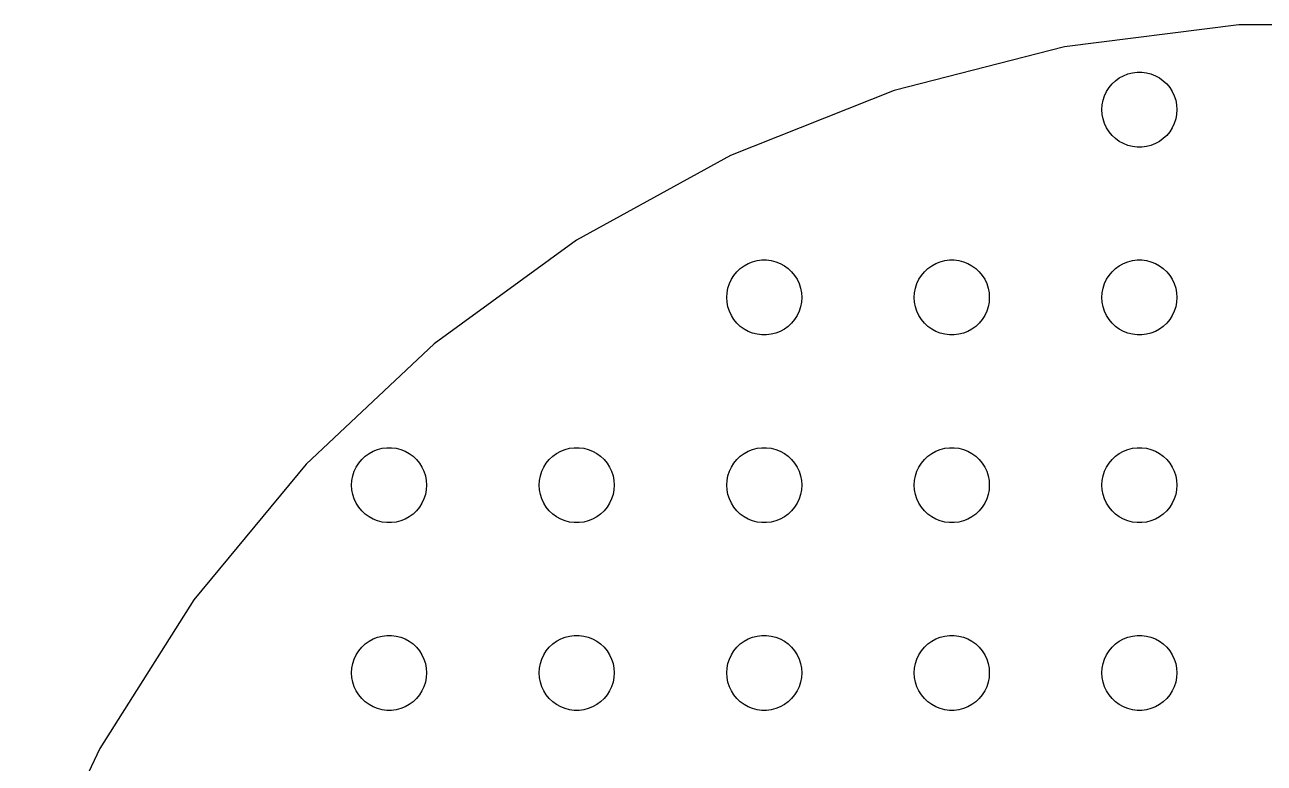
# Model space of a CAD drawing. Header units: metres. Extents: x -112 to 112, y -112 to 112.
# Drawn here: x -104.1 to -5, y 52.8 to 111.8 of the extents above; entities that cross this region are included whole.
import ezdxf

# ---------------------------------------------------------------- set-up
doc = ezdxf.new("R2010")
doc.units = ezdxf.units.M

msp = doc.modelspace()

# ---------------------------------------------------------------- linework, layer by layer
for p, q in [((-7.03253, 111.779), (-20.9867, 110.016)), ((7.03253, 111.779), (-7.03253, 111.779)), ((-20.9867, 110.016), (-34.6099, 106.518)), ((-17.427, 106.763), (-17.1869, 107.054)), ((-17.1869, 107.054), (-16.9123, 107.312)), ((-16.9123, 107.312), (-16.6075, 107.533)), ((-16.6075, 107.533), (-16.2773, 107.714)), ((-16.2773, 107.714), (-15.927, 107.853)), ((-15.927, 107.853), (-15.5621, 107.947)), ((-15.5621, 107.947), (-15.1884, 107.994)), ((-15.1884, 107.994), (-14.8116, 107.994)), ((-14.8116, 107.994), (-14.4379, 107.947)), ((-14.4379, 107.947), (-14.0729, 107.853)), ((-14.0729, 107.853), (-13.7227, 107.714)), ((-13.7227, 107.714), (-13.3925, 107.533)), ((-13.3925, 107.533), (-13.0877, 107.312)), ((-13.0877, 107.312), (-12.8131, 107.054)), ((-12.8131, 107.054), (-12.5729, 106.763)), ((-34.6099, 106.518), (-47.6873, 101.341)), ((-17.9057, 105.746), (-17.7893, 106.104)), ((-17.7893, 106.104), (-17.6289, 106.445)), ((-17.6289, 106.445), (-17.427, 106.763)), ((-12.5729, 106.763), (-12.3711, 106.445)), ((-12.3711, 106.445), (-12.2107, 106.104)), ((-12.2107, 106.104), (-12.0942, 105.746)), ((-18, 105), (-17.9763, 105.376)), ((-17.9763, 105.376), (-17.9057, 105.746)), ((-12.0942, 105.746), (-12.0237, 105.376)), ((-12.0237, 105.376), (-12, 105)), ((-17.9763, 104.624), (-18, 105)), ((-17.9057, 104.254), (-17.9763, 104.624)), ((-17.7893, 103.896), (-17.9057, 104.254)), ((-12.0942, 104.254), (-12.2107, 103.896)), ((-12.0237, 104.624), (-12.0942, 104.254)), ((-12, 105), (-12.0237, 104.624)), ((-17.6289, 103.555), (-17.7893, 103.896)), ((-17.427, 103.237), (-17.6289, 103.555)), ((-17.1869, 102.946), (-17.427, 103.237)), ((-12.5729, 103.237), (-12.8131, 102.946)), ((-12.3711, 103.555), (-12.5729, 103.237)), ((-12.2107, 103.896), (-12.3711, 103.555)), ((-16.9123, 102.688), (-17.1869, 102.946)), ((-16.6075, 102.467), (-16.9123, 102.688)), ((-16.2773, 102.286), (-16.6075, 102.467)), ((-15.927, 102.147), (-16.2773, 102.286)), ((-15.5621, 102.053), (-15.927, 102.147)), ((-14.0729, 102.147), (-14.4379, 102.053)), ((-13.7227, 102.286), (-14.0729, 102.147)), ((-13.3925, 102.467), (-13.7227, 102.286)), ((-13.0877, 102.688), (-13.3925, 102.467)), ((-12.8131, 102.946), (-13.0877, 102.688)), ((-47.6873, 101.341), (-60.0126, 94.5647)), ((-15.1884, 102.006), (-15.5621, 102.053)), ((-14.8116, 102.006), (-15.1884, 102.006)), ((-14.4379, 102.053), (-14.8116, 102.006)), ((-60.0126, 94.5647), (-71.3915, 86.2975)), ((-47.1869, 92.0536), (-46.9123, 92.3115)), ((-46.9123, 92.3115), (-46.6075, 92.533)), ((-46.6075, 92.533), (-46.2773, 92.7145)), ((-46.2773, 92.7145), (-45.927, 92.8532)), ((-45.927, 92.8532), (-45.5621, 92.9469)), ((-45.5621, 92.9469), (-45.1884, 92.9941)), ((-45.1884, 92.9941), (-44.8116, 92.9941)), ((-44.8116, 92.9941), (-44.4379, 92.9469)), ((-44.4379, 92.9469), (-44.0729, 92.8532)), ((-44.0729, 92.8532), (-43.7227, 92.7145)), ((-43.7227, 92.7145), (-43.3925, 92.533)), ((-43.3925, 92.533), (-43.0877, 92.3115)), ((-43.0877, 92.3115), (-42.8131, 92.0536)), ((-32.1869, 92.0536), (-31.9123, 92.3115)), ((-31.9123, 92.3115), (-31.6075, 92.533)), ((-31.6075, 92.533), (-31.2773, 92.7145)), ((-31.2773, 92.7145), (-30.927, 92.8532)), ((-30.927, 92.8532), (-30.5621, 92.9469)), ((-30.5621, 92.9469), (-30.1884, 92.9941)), ((-30.1884, 92.9941), (-29.8116, 92.9941)), ((-29.8116, 92.9941), (-29.4379, 92.9469)), ((-29.4379, 92.9469), (-29.0729, 92.8532)), ((-29.0729, 92.8532), (-28.7227, 92.7145)), ((-28.7227, 92.7145), (-28.3925, 92.533)), ((-28.3925, 92.533), (-28.0877, 92.3115)), ((-28.0877, 92.3115), (-27.8131, 92.0536)), ((-17.1869, 92.0536), (-16.9123, 92.3115)), ((-16.9123, 92.3115), (-16.6075, 92.533)), ((-16.6075, 92.533), (-16.2773, 92.7145)), ((-16.2773, 92.7145), (-15.927, 92.8532)), ((-15.927, 92.8532), (-15.5621, 92.9469)), ((-15.5621, 92.9469), (-15.1884, 92.9941)), ((-15.1884, 92.9941), (-14.8116, 92.9941)), ((-14.8116, 92.9941), (-14.4379, 92.9469)), ((-14.4379, 92.9469), (-14.0729, 92.8532)), ((-14.0729, 92.8532), (-13.7227, 92.7145)), ((-13.7227, 92.7145), (-13.3925, 92.533)), ((-13.3925, 92.533), (-13.0877, 92.3115)), ((-13.0877, 92.3115), (-12.8131, 92.0536)), ((-47.7893, 91.1044), (-47.6289, 91.4453)), ((-47.6289, 91.4453), (-47.427, 91.7634)), ((-47.427, 91.7634), (-47.1869, 92.0536)), ((-42.8131, 92.0536), (-42.5729, 91.7634)), ((-42.5729, 91.7634), (-42.3711, 91.4453)), ((-42.3711, 91.4453), (-42.2107, 91.1044)), ((-32.7893, 91.1044), (-32.6289, 91.4453)), ((-32.6289, 91.4453), (-32.427, 91.7634)), ((-32.427, 91.7634), (-32.1869, 92.0536)), ((-27.8131, 92.0536), (-27.5729, 91.7634)), ((-27.5729, 91.7634), (-27.3711, 91.4453)), ((-27.3711, 91.4453), (-27.2107, 91.1044)), ((-17.7893, 91.1044), (-17.6289, 91.4453)), ((-17.6289, 91.4453), (-17.427, 91.7634)), ((-17.427, 91.7634), (-17.1869, 92.0536)), ((-12.8131, 92.0536), (-12.5729, 91.7634)), ((-12.5729, 91.7634), (-12.3711, 91.4453)), ((-12.3711, 91.4453), (-12.2107, 91.1044)), ((-48, 90), (-47.9763, 90.376)), ((-47.9763, 90.376), (-47.9057, 90.7461)), ((-47.9057, 90.7461), (-47.7893, 91.1044)), ((-42.2107, 91.1044), (-42.0942, 90.7461)), ((-42.0942, 90.7461), (-42.0237, 90.376)), ((-42.0237, 90.376), (-42, 90)), ((-33, 90), (-32.9763, 90.376)), ((-32.9763, 90.376), (-32.9057, 90.7461)), ((-32.9057, 90.7461), (-32.7893, 91.1044)), ((-27.2107, 91.1044), (-27.0942, 90.7461)), ((-27.0942, 90.7461), (-27.0237, 90.376)), ((-27.0237, 90.376), (-27, 90)), ((-18, 90), (-17.9763, 90.376)), ((-17.9763, 90.376), (-17.9057, 90.7461)), ((-17.9057, 90.7461), (-17.7893, 91.1044)), ((-12.2107, 91.1044), (-12.0942, 90.7461)), ((-12.0942, 90.7461), (-12.0237, 90.376)), ((-12.0237, 90.376), (-12, 90)), ((-47.9763, 89.624), (-48, 90)), ((-47.9057, 89.2539), (-47.9763, 89.624)), ((-47.7893, 88.8956), (-47.9057, 89.2539)), ((-42.0942, 89.2539), (-42.2107, 88.8956)), ((-42.0237, 89.624), (-42.0942, 89.2539)), ((-42, 90), (-42.0237, 89.624)), ((-32.9763, 89.624), (-33, 90)), ((-32.9057, 89.2539), (-32.9763, 89.624)), ((-32.7893, 88.8956), (-32.9057, 89.2539)), ((-27.0942, 89.2539), (-27.2107, 88.8956)), ((-27.0237, 89.624), (-27.0942, 89.2539)), ((-27, 90), (-27.0237, 89.624)), ((-17.9763, 89.624), (-18, 90)), ((-17.9057, 89.2539), (-17.9763, 89.624)), ((-17.7893, 88.8956), (-17.9057, 89.2539)), ((-12.0942, 89.2539), (-12.2107, 88.8956)), ((-12.0237, 89.624), (-12.0942, 89.2539)), ((-12, 90), (-12.0237, 89.624)), ((-47.6289, 88.5547), (-47.7893, 88.8956)), ((-47.427, 88.2366), (-47.6289, 88.5547)), ((-47.1869, 87.9464), (-47.427, 88.2366)), ((-42.5729, 88.2366), (-42.8131, 87.9464)), ((-42.3711, 88.5547), (-42.5729, 88.2366)), ((-42.2107, 88.8956), (-42.3711, 88.5547)), ((-32.6289, 88.5547), (-32.7893, 88.8956)), ((-32.427, 88.2366), (-32.6289, 88.5547)), ((-32.1869, 87.9464), (-32.427, 88.2366)), ((-27.5729, 88.2366), (-27.8131, 87.9464)), ((-27.3711, 88.5547), (-27.5729, 88.2366)), ((-27.2107, 88.8956), (-27.3711, 88.5547)), ((-17.6289, 88.5547), (-17.7893, 88.8956)), ((-17.427, 88.2366), (-17.6289, 88.5547)), ((-17.1869, 87.9464), (-17.427, 88.2366)), ((-12.5729, 88.2366), (-12.8131, 87.9464)), ((-12.3711, 88.5547), (-12.5729, 88.2366)), ((-12.2107, 88.8956), (-12.3711, 88.5547)), ((-46.9123, 87.6885), (-47.1869, 87.9464)), ((-46.6075, 87.467), (-46.9123, 87.6885)), ((-46.2773, 87.2855), (-46.6075, 87.467)), ((-45.927, 87.1468), (-46.2773, 87.2855)), ((-43.7227, 87.2855), (-44.0729, 87.1468)), ((-43.3925, 87.467), (-43.7227, 87.2855)), ((-43.0877, 87.6885), (-43.3925, 87.467)), ((-42.8131, 87.9464), (-43.0877, 87.6885)), ((-31.9123, 87.6885), (-32.1869, 87.9464)), ((-31.6075, 87.467), (-31.9123, 87.6885)), ((-31.2773, 87.2855), (-31.6075, 87.467)), ((-30.927, 87.1468), (-31.2773, 87.2855)), ((-28.7227, 87.2855), (-29.0729, 87.1468)), ((-28.3925, 87.467), (-28.7227, 87.2855)), ((-28.0877, 87.6885), (-28.3925, 87.467)), ((-27.8131, 87.9464), (-28.0877, 87.6885)), ((-16.9123, 87.6885), (-17.1869, 87.9464)), ((-16.6075, 87.467), (-16.9123, 87.6885)), ((-16.2773, 87.2855), (-16.6075, 87.467)), ((-15.927, 87.1468), (-16.2773, 87.2855)), ((-13.7227, 87.2855), (-14.0729, 87.1468)), ((-13.3925, 87.467), (-13.7227, 87.2855)), ((-13.0877, 87.6885), (-13.3925, 87.467)), ((-12.8131, 87.9464), (-13.0877, 87.6885)), ((-71.3915, 86.2975), (-81.6445, 76.6693)), ((-45.5621, 87.0531), (-45.927, 87.1468)), ((-45.1884, 87.0059), (-45.5621, 87.0531)), ((-44.8116, 87.0059), (-45.1884, 87.0059)), ((-44.4379, 87.0531), (-44.8116, 87.0059)), ((-44.0729, 87.1468), (-44.4379, 87.0531)), ((-30.5621, 87.0531), (-30.927, 87.1468)), ((-30.1884, 87.0059), (-30.5621, 87.0531)), ((-29.8116, 87.0059), (-30.1884, 87.0059)), ((-29.4379, 87.0531), (-29.8116, 87.0059)), ((-29.0729, 87.1468), (-29.4379, 87.0531)), ((-15.5621, 87.0531), (-15.927, 87.1468)), ((-15.1884, 87.0059), (-15.5621, 87.0531)), ((-14.8116, 87.0059), (-15.1884, 87.0059)), ((-14.4379, 87.0531), (-14.8116, 87.0059)), ((-14.0729, 87.1468), (-14.4379, 87.0531)), ((-76.9123, 77.3115), (-76.6075, 77.533)), ((-76.6075, 77.533), (-76.2773, 77.7145)), ((-76.2773, 77.7145), (-75.927, 77.8532)), ((-75.927, 77.8532), (-75.5621, 77.9469)), ((-75.5621, 77.9469), (-75.1884, 77.9941)), ((-75.1884, 77.9941), (-74.8116, 77.9941)), ((-74.8116, 77.9941), (-74.4379, 77.9469)), ((-74.4379, 77.9469), (-74.073, 77.8532)), ((-74.073, 77.8532), (-73.7227, 77.7145)), ((-73.7227, 77.7145), (-73.3925, 77.533)), ((-73.3925, 77.533), (-73.0877, 77.3115)), ((-61.9123, 77.3115), (-61.6075, 77.533)), ((-61.6075, 77.533), (-61.2773, 77.7145)), ((-61.2773, 77.7145), (-60.927, 77.8532)), ((-60.927, 77.8532), (-60.5621, 77.9469)), ((-60.5621, 77.9469), (-60.1884, 77.9941)), ((-60.1884, 77.9941), (-59.8116, 77.9941)), ((-59.8116, 77.9941), (-59.4379, 77.9469)), ((-59.4379, 77.9469), (-59.0729, 77.8532)), ((-59.0729, 77.8532), (-58.7227, 77.7145)), ((-58.7227, 77.7145), (-58.3925, 77.533)), ((-58.3925, 77.533), (-58.0877, 77.3115)), ((-46.9123, 77.3115), (-46.6075, 77.533)), ((-46.6075, 77.533), (-46.2773, 77.7145)), ((-46.2773, 77.7145), (-45.927, 77.8532)), ((-45.927, 77.8532), (-45.5621, 77.9469)), ((-45.5621, 77.9469), (-45.1884, 77.9941)), ((-45.1884, 77.9941), (-44.8116, 77.9941)), ((-44.8116, 77.9941), (-44.4379, 77.9469)), ((-44.4379, 77.9469), (-44.0729, 77.8532)), ((-44.0729, 77.8532), (-43.7227, 77.7145)), ((-43.7227, 77.7145), (-43.3925, 77.533)), ((-43.3925, 77.533), (-43.0877, 77.3115)), ((-31.9123, 77.3115), (-31.6075, 77.533)), ((-31.6075, 77.533), (-31.2773, 77.7145)), ((-31.2773, 77.7145), (-30.927, 77.8532)), ((-30.927, 77.8532), (-30.5621, 77.9469)), ((-30.5621, 77.9469), (-30.1884, 77.9941)), ((-30.1884, 77.9941), (-29.8116, 77.9941)), ((-29.8116, 77.9941), (-29.4379, 77.9469)), ((-29.4379, 77.9469), (-29.0729, 77.8532)), ((-29.0729, 77.8532), (-28.7227, 77.7145)), ((-28.7227, 77.7145), (-28.3925, 77.533)), ((-28.3925, 77.533), (-28.0877, 77.3115)), ((-16.9123, 77.3115), (-16.6075, 77.533)), ((-16.6075, 77.533), (-16.2773, 77.7145)), ((-16.2773, 77.7145), (-15.927, 77.8532)), ((-15.927, 77.8532), (-15.5621, 77.9469)), ((-15.5621, 77.9469), (-15.1884, 77.9941)), ((-15.1884, 77.9941), (-14.8116, 77.9941)), ((-14.8116, 77.9941), (-14.4379, 77.9469)), ((-14.4379, 77.9469), (-14.0729, 77.8532)), ((-14.0729, 77.8532), (-13.7227, 77.7145)), ((-13.7227, 77.7145), (-13.3925, 77.533)), ((-13.3925, 77.533), (-13.0877, 77.3115)), ((-81.6445, 76.6693), (-90.6099, 65.8319)), ((-77.7893, 76.1044), (-77.6289, 76.4453)), ((-77.6289, 76.4453), (-77.427, 76.7634)), ((-77.427, 76.7634), (-77.1869, 77.0536)), ((-77.1869, 77.0536), (-76.9123, 77.3115)), ((-73.0877, 77.3115), (-72.8131, 77.0536)), ((-72.8131, 77.0536), (-72.573, 76.7634)), ((-72.573, 76.7634), (-72.3711, 76.4453)), ((-72.3711, 76.4453), (-72.2107, 76.1044)), ((-62.7893, 76.1044), (-62.6289, 76.4453)), ((-62.6289, 76.4453), (-62.427, 76.7634)), ((-62.427, 76.7634), (-62.1869, 77.0536)), ((-62.1869, 77.0536), (-61.9123, 77.3115)), ((-58.0877, 77.3115), (-57.8131, 77.0536)), ((-57.8131, 77.0536), (-57.5729, 76.7634)), ((-57.5729, 76.7634), (-57.3711, 76.4453)), ((-57.3711, 76.4453), (-57.2107, 76.1044)), ((-47.7893, 76.1044), (-47.6289, 76.4453)), ((-47.6289, 76.4453), (-47.427, 76.7634)), ((-47.427, 76.7634), (-47.1869, 77.0536)), ((-47.1869, 77.0536), (-46.9123, 77.3115)), ((-43.0877, 77.3115), (-42.8131, 77.0536)), ((-42.8131, 77.0536), (-42.5729, 76.7634)), ((-42.5729, 76.7634), (-42.3711, 76.4453)), ((-42.3711, 76.4453), (-42.2107, 76.1044)), ((-32.7893, 76.1044), (-32.6289, 76.4453)), ((-32.6289, 76.4453), (-32.427, 76.7634)), ((-32.427, 76.7634), (-32.1869, 77.0536)), ((-32.1869, 77.0536), (-31.9123, 77.3115)), ((-28.0877, 77.3115), (-27.8131, 77.0536)), ((-27.8131, 77.0536), (-27.5729, 76.7634)), ((-27.5729, 76.7634), (-27.3711, 76.4453)), ((-27.3711, 76.4453), (-27.2107, 76.1044)), ((-17.7893, 76.1044), (-17.6289, 76.4453)), ((-17.6289, 76.4453), (-17.427, 76.7634)), ((-17.427, 76.7634), (-17.1869, 77.0536)), ((-17.1869, 77.0536), (-16.9123, 77.3115)), ((-13.0877, 77.3115), (-12.8131, 77.0536)), ((-12.8131, 77.0536), (-12.5729, 76.7634)), ((-12.5729, 76.7634), (-12.3711, 76.4453)), ((-12.3711, 76.4453), (-12.2107, 76.1044)), ((-78, 75), (-77.9763, 75.376)), ((-77.9763, 75.376), (-77.9057, 75.7461)), ((-77.9057, 75.7461), (-77.7893, 76.1044)), ((-72.2107, 76.1044), (-72.0943, 75.7461)), ((-72.0943, 75.7461), (-72.0237, 75.376)), ((-72.0237, 75.376), (-72, 75)), ((-63, 75), (-62.9763, 75.376)), ((-62.9763, 75.376), (-62.9057, 75.7461)), ((-62.9057, 75.7461), (-62.7893, 76.1044)), ((-57.2107, 76.1044), (-57.0942, 75.7461)), ((-57.0942, 75.7461), (-57.0237, 75.376)), ((-57.0237, 75.376), (-57, 75)), ((-48, 75), (-47.9763, 75.376)), ((-47.9763, 75.376), (-47.9057, 75.7461)), ((-47.9057, 75.7461), (-47.7893, 76.1044)), ((-42.2107, 76.1044), (-42.0942, 75.7461)), ((-42.0942, 75.7461), (-42.0237, 75.376)), ((-42.0237, 75.376), (-42, 75)), ((-33, 75), (-32.9763, 75.376)), ((-32.9763, 75.376), (-32.9057, 75.7461)), ((-32.9057, 75.7461), (-32.7893, 76.1044)), ((-27.2107, 76.1044), (-27.0942, 75.7461)), ((-27.0942, 75.7461), (-27.0237, 75.376)), ((-27.0237, 75.376), (-27, 75)), ((-18, 75), (-17.9763, 75.376)), ((-17.9763, 75.376), (-17.9057, 75.7461)), ((-17.9057, 75.7461), (-17.7893, 76.1044)), ((-12.2107, 76.1044), (-12.0942, 75.7461)), ((-12.0942, 75.7461), (-12.0237, 75.376)), ((-12.0237, 75.376), (-12, 75)), ((-77.9763, 74.624), (-78, 75)), ((-77.9057, 74.2539), (-77.9763, 74.624)), ((-72.0237, 74.624), (-72.0943, 74.2539)), ((-72, 75), (-72.0237, 74.624)), ((-62.9763, 74.624), (-63, 75)), ((-62.9057, 74.2539), (-62.9763, 74.624)), ((-57.0237, 74.624), (-57.0942, 74.2539)), ((-57, 75), (-57.0237, 74.624)), ((-47.9763, 74.624), (-48, 75)), ((-47.9057, 74.2539), (-47.9763, 74.624)), ((-42.0237, 74.624), (-42.0942, 74.2539)), ((-42, 75), (-42.0237, 74.624)), ((-32.9763, 74.624), (-33, 75)), ((-32.9057, 74.2539), (-32.9763, 74.624)), ((-27.0237, 74.624), (-27.0942, 74.2539)), ((-27, 75), (-27.0237, 74.624)), ((-17.9763, 74.624), (-18, 75)), ((-17.9057, 74.2539), (-17.9763, 74.624)), ((-12.0237, 74.624), (-12.0942, 74.2539)), ((-12, 75), (-12.0237, 74.624)), ((-77.7893, 73.8956), (-77.9057, 74.2539)), ((-77.6289, 73.5547), (-77.7893, 73.8956)), ((-77.427, 73.2366), (-77.6289, 73.5547)), ((-72.3711, 73.5547), (-72.573, 73.2366)), ((-72.2107, 73.8956), (-72.3711, 73.5547)), ((-72.0943, 74.2539), (-72.2107, 73.8956)), ((-62.7893, 73.8956), (-62.9057, 74.2539)), ((-62.6289, 73.5547), (-62.7893, 73.8956)), ((-62.427, 73.2366), (-62.6289, 73.5547)), ((-57.3711, 73.5547), (-57.5729, 73.2366)), ((-57.2107, 73.8956), (-57.3711, 73.5547)), ((-57.0942, 74.2539), (-57.2107, 73.8956)), ((-47.7893, 73.8956), (-47.9057, 74.2539)), ((-47.6289, 73.5547), (-47.7893, 73.8956)), ((-47.427, 73.2366), (-47.6289, 73.5547)), ((-42.3711, 73.5547), (-42.5729, 73.2366)), ((-42.2107, 73.8956), (-42.3711, 73.5547)), ((-42.0942, 74.2539), (-42.2107, 73.8956)), ((-32.7893, 73.8956), (-32.9057, 74.2539)), ((-32.6289, 73.5547), (-32.7893, 73.8956)), ((-32.427, 73.2366), (-32.6289, 73.5547)), ((-27.3711, 73.5547), (-27.5729, 73.2366)), ((-27.2107, 73.8956), (-27.3711, 73.5547)), ((-27.0942, 74.2539), (-27.2107, 73.8956)), ((-17.7893, 73.8956), (-17.9057, 74.2539)), ((-17.6289, 73.5547), (-17.7893, 73.8956)), ((-17.427, 73.2366), (-17.6289, 73.5547)), ((-12.3711, 73.5547), (-12.5729, 73.2366)), ((-12.2107, 73.8956), (-12.3711, 73.5547)), ((-12.0942, 74.2539), (-12.2107, 73.8956)), ((-77.1869, 72.9464), (-77.427, 73.2366)), ((-76.9123, 72.6885), (-77.1869, 72.9464)), ((-76.6075, 72.467), (-76.9123, 72.6885)), ((-76.2773, 72.2855), (-76.6075, 72.467)), ((-73.3925, 72.467), (-73.7227, 72.2855)), ((-73.0877, 72.6885), (-73.3925, 72.467)), ((-72.8131, 72.9464), (-73.0877, 72.6885)), ((-72.573, 73.2366), (-72.8131, 72.9464)), ((-62.1869, 72.9464), (-62.427, 73.2366)), ((-61.9123, 72.6885), (-62.1869, 72.9464)), ((-61.6075, 72.467), (-61.9123, 72.6885)), ((-61.2773, 72.2855), (-61.6075, 72.467)), ((-58.3925, 72.467), (-58.7227, 72.2855)), ((-58.0877, 72.6885), (-58.3925, 72.467)), ((-57.8131, 72.9464), (-58.0877, 72.6885)), ((-57.5729, 73.2366), (-57.8131, 72.9464)), ((-47.1869, 72.9464), (-47.427, 73.2366)), ((-46.9123, 72.6885), (-47.1869, 72.9464)), ((-46.6075, 72.467), (-46.9123, 72.6885)), ((-46.2773, 72.2855), (-46.6075, 72.467)), ((-43.3925, 72.467), (-43.7227, 72.2855)), ((-43.0877, 72.6885), (-43.3925, 72.467)), ((-42.8131, 72.9464), (-43.0877, 72.6885)), ((-42.5729, 73.2366), (-42.8131, 72.9464)), ((-32.1869, 72.9464), (-32.427, 73.2366)), ((-31.9123, 72.6885), (-32.1869, 72.9464)), ((-31.6075, 72.467), (-31.9123, 72.6885)), ((-31.2773, 72.2855), (-31.6075, 72.467)), ((-28.3925, 72.467), (-28.7227, 72.2855)), ((-28.0877, 72.6885), (-28.3925, 72.467)), ((-27.8131, 72.9464), (-28.0877, 72.6885)), ((-27.5729, 73.2366), (-27.8131, 72.9464)), ((-17.1869, 72.9464), (-17.427, 73.2366)), ((-16.9123, 72.6885), (-17.1869, 72.9464)), ((-16.6075, 72.467), (-16.9123, 72.6885)), ((-16.2773, 72.2855), (-16.6075, 72.467)), ((-13.3925, 72.467), (-13.7227, 72.2855)), ((-13.0877, 72.6885), (-13.3925, 72.467)), ((-12.8131, 72.9464), (-13.0877, 72.6885)), ((-12.5729, 73.2366), (-12.8131, 72.9464)), ((-75.927, 72.1468), (-76.2773, 72.2855)), ((-75.5621, 72.0531), (-75.927, 72.1468)), ((-75.1884, 72.0059), (-75.5621, 72.0531)), ((-74.8116, 72.0059), (-75.1884, 72.0059)), ((-74.4379, 72.0531), (-74.8116, 72.0059)), ((-74.073, 72.1468), (-74.4379, 72.0531)), ((-73.7227, 72.2855), (-74.073, 72.1468)), ((-60.927, 72.1468), (-61.2773, 72.2855)), ((-60.5621, 72.0531), (-60.927, 72.1468)), ((-60.1884, 72.0059), (-60.5621, 72.0531)), ((-59.8116, 72.0059), (-60.1884, 72.0059)), ((-59.4379, 72.0531), (-59.8116, 72.0059)), ((-59.0729, 72.1468), (-59.4379, 72.0531)), ((-58.7227, 72.2855), (-59.0729, 72.1468)), ((-45.927, 72.1468), (-46.2773, 72.2855)), ((-45.5621, 72.0531), (-45.927, 72.1468)), ((-45.1884, 72.0059), (-45.5621, 72.0531)), ((-44.8116, 72.0059), (-45.1884, 72.0059)), ((-44.4379, 72.0531), (-44.8116, 72.0059)), ((-44.0729, 72.1468), (-44.4379, 72.0531)), ((-43.7227, 72.2855), (-44.0729, 72.1468)), ((-30.927, 72.1468), (-31.2773, 72.2855)), ((-30.5621, 72.0531), (-30.927, 72.1468)), ((-30.1884, 72.0059), (-30.5621, 72.0531)), ((-29.8116, 72.0059), (-30.1884, 72.0059)), ((-29.4379, 72.0531), (-29.8116, 72.0059)), ((-29.0729, 72.1468), (-29.4379, 72.0531)), ((-28.7227, 72.2855), (-29.0729, 72.1468)), ((-15.927, 72.1468), (-16.2773, 72.2855)), ((-15.5621, 72.0531), (-15.927, 72.1468)), ((-15.1884, 72.0059), (-15.5621, 72.0531)), ((-14.8116, 72.0059), (-15.1884, 72.0059)), ((-14.4379, 72.0531), (-14.8116, 72.0059)), ((-14.0729, 72.1468), (-14.4379, 72.0531)), ((-13.7227, 72.2855), (-14.0729, 72.1468)), ((-90.6099, 65.8319), (-98.1463, 53.9564)), ((-76.9123, 62.3115), (-76.6075, 62.533)), ((-76.6075, 62.533), (-76.2773, 62.7145)), ((-76.2773, 62.7145), (-75.927, 62.8532)), ((-75.927, 62.8532), (-75.5621, 62.9469)), ((-75.5621, 62.9469), (-75.1884, 62.9941)), ((-75.1884, 62.9941), (-74.8116, 62.9941)), ((-74.8116, 62.9941), (-74.4379, 62.9469)), ((-74.4379, 62.9469), (-74.073, 62.8532)), ((-74.073, 62.8532), (-73.7227, 62.7145)), ((-73.7227, 62.7145), (-73.3925, 62.533)), ((-73.3925, 62.533), (-73.0877, 62.3115)), ((-61.9123, 62.3115), (-61.6075, 62.533)), ((-61.6075, 62.533), (-61.2773, 62.7145)), ((-61.2773, 62.7145), (-60.927, 62.8532)), ((-60.927, 62.8532), (-60.5621, 62.9469)), ((-60.5621, 62.9469), (-60.1884, 62.9941)), ((-60.1884, 62.9941), (-59.8116, 62.9941)), ((-59.8116, 62.9941), (-59.4379, 62.9469)), ((-59.4379, 62.9469), (-59.0729, 62.8532)), ((-59.0729, 62.8532), (-58.7227, 62.7145)), ((-58.7227, 62.7145), (-58.3925, 62.533)), ((-58.3925, 62.533), (-58.0877, 62.3115)), ((-46.9123, 62.3115), (-46.6075, 62.533)), ((-46.6075, 62.533), (-46.2773, 62.7145)), ((-46.2773, 62.7145), (-45.927, 62.8532)), ((-45.927, 62.8532), (-45.5621, 62.9469)), ((-45.5621, 62.9469), (-45.1884, 62.9941)), ((-45.1884, 62.9941), (-44.8116, 62.9941)), ((-44.8116, 62.9941), (-44.4379, 62.9469)), ((-44.4379, 62.9469), (-44.0729, 62.8532)), ((-44.0729, 62.8532), (-43.7227, 62.7145)), ((-43.7227, 62.7145), (-43.3925, 62.533)), ((-43.3925, 62.533), (-43.0877, 62.3115)), ((-31.9123, 62.3115), (-31.6075, 62.533)), ((-31.6075, 62.533), (-31.2773, 62.7145)), ((-31.2773, 62.7145), (-30.927, 62.8532)), ((-30.927, 62.8532), (-30.5621, 62.9469)), ((-30.5621, 62.9469), (-30.1884, 62.9941)), ((-30.1884, 62.9941), (-29.8116, 62.9941)), ((-29.8116, 62.9941), (-29.4379, 62.9469)), ((-29.4379, 62.9469), (-29.0729, 62.8532)), ((-29.0729, 62.8532), (-28.7227, 62.7145)), ((-28.7227, 62.7145), (-28.3925, 62.533)), ((-28.3925, 62.533), (-28.0877, 62.3115)), ((-16.9123, 62.3115), (-16.6075, 62.533)), ((-16.6075, 62.533), (-16.2773, 62.7145)), ((-16.2773, 62.7145), (-15.927, 62.8532)), ((-15.927, 62.8532), (-15.5621, 62.9469)), ((-15.5621, 62.9469), (-15.1884, 62.9941)), ((-15.1884, 62.9941), (-14.8116, 62.9941)), ((-14.8116, 62.9941), (-14.4379, 62.9469)), ((-14.4379, 62.9469), (-14.0729, 62.8532)), ((-14.0729, 62.8532), (-13.7227, 62.7145)), ((-13.7227, 62.7145), (-13.3925, 62.533)), ((-13.3925, 62.533), (-13.0877, 62.3115)), ((-77.6289, 61.4453), (-77.427, 61.7634)), ((-77.427, 61.7634), (-77.1869, 62.0536)), ((-77.1869, 62.0536), (-76.9123, 62.3115)), ((-73.0877, 62.3115), (-72.8131, 62.0536)), ((-72.8131, 62.0536), (-72.573, 61.7634)), ((-72.573, 61.7634), (-72.3711, 61.4453)), ((-62.6289, 61.4453), (-62.427, 61.7634)), ((-62.427, 61.7634), (-62.1869, 62.0536)), ((-62.1869, 62.0536), (-61.9123, 62.3115)), ((-58.0877, 62.3115), (-57.8131, 62.0536)), ((-57.8131, 62.0536), (-57.5729, 61.7634)), ((-57.5729, 61.7634), (-57.3711, 61.4453)), ((-47.6289, 61.4453), (-47.427, 61.7634)), ((-47.427, 61.7634), (-47.1869, 62.0536)), ((-47.1869, 62.0536), (-46.9123, 62.3115)), ((-43.0877, 62.3115), (-42.8131, 62.0536)), ((-42.8131, 62.0536), (-42.5729, 61.7634)), ((-42.5729, 61.7634), (-42.3711, 61.4453)), ((-32.6289, 61.4453), (-32.427, 61.7634)), ((-32.427, 61.7634), (-32.1869, 62.0536)), ((-32.1869, 62.0536), (-31.9123, 62.3115)), ((-28.0877, 62.3115), (-27.8131, 62.0536)), ((-27.8131, 62.0536), (-27.5729, 61.7634)), ((-27.5729, 61.7634), (-27.3711, 61.4453)), ((-17.6289, 61.4453), (-17.427, 61.7634)), ((-17.427, 61.7634), (-17.1869, 62.0536)), ((-17.1869, 62.0536), (-16.9123, 62.3115)), ((-13.0877, 62.3115), (-12.8131, 62.0536)), ((-12.8131, 62.0536), (-12.5729, 61.7634)), ((-12.5729, 61.7634), (-12.3711, 61.4453)), ((-77.9763, 60.376), (-77.9057, 60.7461)), ((-77.9057, 60.7461), (-77.7893, 61.1044)), ((-77.7893, 61.1044), (-77.6289, 61.4453)), ((-72.3711, 61.4453), (-72.2107, 61.1044)), ((-72.2107, 61.1044), (-72.0943, 60.7461)), ((-72.0943, 60.7461), (-72.0237, 60.376)), ((-62.9763, 60.376), (-62.9057, 60.7461)), ((-62.9057, 60.7461), (-62.7893, 61.1044)), ((-62.7893, 61.1044), (-62.6289, 61.4453)), ((-57.3711, 61.4453), (-57.2107, 61.1044)), ((-57.2107, 61.1044), (-57.0942, 60.7461)), ((-57.0942, 60.7461), (-57.0237, 60.376)), ((-47.9763, 60.376), (-47.9057, 60.7461)), ((-47.9057, 60.7461), (-47.7893, 61.1044)), ((-47.7893, 61.1044), (-47.6289, 61.4453)), ((-42.3711, 61.4453), (-42.2107, 61.1044)), ((-42.2107, 61.1044), (-42.0942, 60.7461)), ((-42.0942, 60.7461), (-42.0237, 60.376)), ((-32.9763, 60.376), (-32.9057, 60.7461)), ((-32.9057, 60.7461), (-32.7893, 61.1044)), ((-32.7893, 61.1044), (-32.6289, 61.4453)), ((-27.3711, 61.4453), (-27.2107, 61.1044)), ((-27.2107, 61.1044), (-27.0942, 60.7461)), ((-27.0942, 60.7461), (-27.0237, 60.376)), ((-17.9763, 60.376), (-17.9057, 60.7461)), ((-17.9057, 60.7461), (-17.7893, 61.1044)), ((-17.7893, 61.1044), (-17.6289, 61.4453)), ((-12.3711, 61.4453), (-12.2107, 61.1044)), ((-12.2107, 61.1044), (-12.0942, 60.7461)), ((-12.0942, 60.7461), (-12.0237, 60.376)), ((-78, 60), (-77.9763, 60.376)), ((-77.9763, 59.624), (-78, 60)), ((-77.9057, 59.2539), (-77.9763, 59.624)), ((-72.0237, 59.624), (-72.0943, 59.2539)), ((-72.0237, 60.376), (-72, 60)), ((-72, 60), (-72.0237, 59.624)), ((-63, 60), (-62.9763, 60.376)), ((-62.9763, 59.624), (-63, 60)), ((-62.9057, 59.2539), (-62.9763, 59.624)), ((-57.0237, 59.624), (-57.0942, 59.2539)), ((-57.0237, 60.376), (-57, 60)), ((-57, 60), (-57.0237, 59.624)), ((-48, 60), (-47.9763, 60.376)), ((-47.9763, 59.624), (-48, 60)), ((-47.9057, 59.2539), (-47.9763, 59.624)), ((-42.0237, 59.624), (-42.0942, 59.2539)), ((-42.0237, 60.376), (-42, 60)), ((-42, 60), (-42.0237, 59.624)), ((-33, 60), (-32.9763, 60.376)), ((-32.9763, 59.624), (-33, 60)), ((-32.9057, 59.2539), (-32.9763, 59.624)), ((-27.0237, 59.624), (-27.0942, 59.2539)), ((-27.0237, 60.376), (-27, 60)), ((-27, 60), (-27.0237, 59.624)), ((-18, 60), (-17.9763, 60.376)), ((-17.9763, 59.624), (-18, 60)), ((-17.9057, 59.2539), (-17.9763, 59.624)), ((-12.0237, 59.624), (-12.0942, 59.2539)), ((-12.0237, 60.376), (-12, 60)), ((-12, 60), (-12.0237, 59.624)), ((-77.7893, 58.8956), (-77.9057, 59.2539)), ((-77.6289, 58.5547), (-77.7893, 58.8956)), ((-77.427, 58.2366), (-77.6289, 58.5547)), ((-72.3711, 58.5547), (-72.573, 58.2366)), ((-72.2107, 58.8956), (-72.3711, 58.5547)), ((-72.0943, 59.2539), (-72.2107, 58.8956)), ((-62.7893, 58.8956), (-62.9057, 59.2539)), ((-62.6289, 58.5547), (-62.7893, 58.8956)), ((-62.427, 58.2366), (-62.6289, 58.5547)), ((-57.3711, 58.5547), (-57.5729, 58.2366)), ((-57.2107, 58.8956), (-57.3711, 58.5547)), ((-57.0942, 59.2539), (-57.2107, 58.8956)), ((-47.7893, 58.8956), (-47.9057, 59.2539)), ((-47.6289, 58.5547), (-47.7893, 58.8956)), ((-47.427, 58.2366), (-47.6289, 58.5547)), ((-42.3711, 58.5547), (-42.5729, 58.2366)), ((-42.2107, 58.8956), (-42.3711, 58.5547)), ((-42.0942, 59.2539), (-42.2107, 58.8956)), ((-32.7893, 58.8956), (-32.9057, 59.2539)), ((-32.6289, 58.5547), (-32.7893, 58.8956)), ((-32.427, 58.2366), (-32.6289, 58.5547)), ((-27.3711, 58.5547), (-27.5729, 58.2366)), ((-27.2107, 58.8956), (-27.3711, 58.5547)), ((-27.0942, 59.2539), (-27.2107, 58.8956)), ((-17.7893, 58.8956), (-17.9057, 59.2539)), ((-17.6289, 58.5547), (-17.7893, 58.8956)), ((-17.427, 58.2366), (-17.6289, 58.5547)), ((-12.3711, 58.5547), (-12.5729, 58.2366)), ((-12.2107, 58.8956), (-12.3711, 58.5547)), ((-12.0942, 59.2539), (-12.2107, 58.8956)), ((-77.1869, 57.9464), (-77.427, 58.2366)), ((-76.9123, 57.6885), (-77.1869, 57.9464)), ((-76.6075, 57.467), (-76.9123, 57.6885)), ((-73.0877, 57.6885), (-73.3925, 57.467)), ((-72.8131, 57.9464), (-73.0877, 57.6885)), ((-72.573, 58.2366), (-72.8131, 57.9464)), ((-62.1869, 57.9464), (-62.427, 58.2366)), ((-61.9123, 57.6885), (-62.1869, 57.9464)), ((-61.6075, 57.467), (-61.9123, 57.6885)), ((-58.0877, 57.6885), (-58.3925, 57.467)), ((-57.8131, 57.9464), (-58.0877, 57.6885)), ((-57.5729, 58.2366), (-57.8131, 57.9464)), ((-47.1869, 57.9464), (-47.427, 58.2366)), ((-46.9123, 57.6885), (-47.1869, 57.9464)), ((-46.6075, 57.467), (-46.9123, 57.6885)), ((-43.0877, 57.6885), (-43.3925, 57.467)), ((-42.8131, 57.9464), (-43.0877, 57.6885)), ((-42.5729, 58.2366), (-42.8131, 57.9464)), ((-32.1869, 57.9464), (-32.427, 58.2366)), ((-31.9123, 57.6885), (-32.1869, 57.9464)), ((-31.6075, 57.467), (-31.9123, 57.6885)), ((-28.0877, 57.6885), (-28.3925, 57.467)), ((-27.8131, 57.9464), (-28.0877, 57.6885)), ((-27.5729, 58.2366), (-27.8131, 57.9464)), ((-17.1869, 57.9464), (-17.427, 58.2366)), ((-16.9123, 57.6885), (-17.1869, 57.9464)), ((-16.6075, 57.467), (-16.9123, 57.6885)), ((-13.0877, 57.6885), (-13.3925, 57.467)), ((-12.8131, 57.9464), (-13.0877, 57.6885)), ((-12.5729, 58.2366), (-12.8131, 57.9464)), ((-76.2773, 57.2855), (-76.6075, 57.467)), ((-75.927, 57.1468), (-76.2773, 57.2855)), ((-75.5621, 57.0531), (-75.927, 57.1468)), ((-75.1884, 57.0059), (-75.5621, 57.0531)), ((-74.8116, 57.0059), (-75.1884, 57.0059)), ((-74.4379, 57.0531), (-74.8116, 57.0059)), ((-74.073, 57.1468), (-74.4379, 57.0531)), ((-73.7227, 57.2855), (-74.073, 57.1468)), ((-73.3925, 57.467), (-73.7227, 57.2855)), ((-61.2773, 57.2855), (-61.6075, 57.467)), ((-60.927, 57.1468), (-61.2773, 57.2855)), ((-60.5621, 57.0531), (-60.927, 57.1468)), ((-60.1884, 57.0059), (-60.5621, 57.0531)), ((-59.8116, 57.0059), (-60.1884, 57.0059)), ((-59.4379, 57.0531), (-59.8116, 57.0059)), ((-59.0729, 57.1468), (-59.4379, 57.0531)), ((-58.7227, 57.2855), (-59.0729, 57.1468)), ((-58.3925, 57.467), (-58.7227, 57.2855)), ((-46.2773, 57.2855), (-46.6075, 57.467)), ((-45.927, 57.1468), (-46.2773, 57.2855)), ((-45.5621, 57.0531), (-45.927, 57.1468)), ((-45.1884, 57.0059), (-45.5621, 57.0531)), ((-44.8116, 57.0059), (-45.1884, 57.0059)), ((-44.4379, 57.0531), (-44.8116, 57.0059)), ((-44.0729, 57.1468), (-44.4379, 57.0531)), ((-43.7227, 57.2855), (-44.0729, 57.1468)), ((-43.3925, 57.467), (-43.7227, 57.2855)), ((-31.2773, 57.2855), (-31.6075, 57.467)), ((-30.927, 57.1468), (-31.2773, 57.2855)), ((-30.5621, 57.0531), (-30.927, 57.1468)), ((-30.1884, 57.0059), (-30.5621, 57.0531)), ((-29.8116, 57.0059), (-30.1884, 57.0059)), ((-29.4379, 57.0531), (-29.8116, 57.0059)), ((-29.0729, 57.1468), (-29.4379, 57.0531)), ((-28.7227, 57.2855), (-29.0729, 57.1468)), ((-28.3925, 57.467), (-28.7227, 57.2855)), ((-16.2773, 57.2855), (-16.6075, 57.467)), ((-15.927, 57.1468), (-16.2773, 57.2855)), ((-15.5621, 57.0531), (-15.927, 57.1468)), ((-15.1884, 57.0059), (-15.5621, 57.0531)), ((-14.8116, 57.0059), (-15.1884, 57.0059)), ((-14.4379, 57.0531), (-14.8116, 57.0059)), ((-14.0729, 57.1468), (-14.4379, 57.0531)), ((-13.7227, 57.2855), (-14.0729, 57.1468)), ((-13.3925, 57.467), (-13.7227, 57.2855)), ((-98.1463, 53.9564), (-104.135, 41.2299))]:
    msp.add_line(p, q)

doc.saveas('drawing.dxf')
